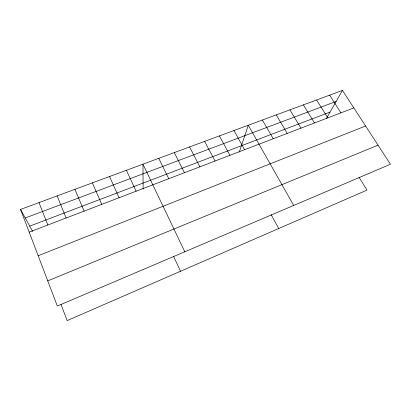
<?xml version="1.0" encoding="UTF-8"?>
<svg xmlns="http://www.w3.org/2000/svg" width="411" height="411" viewBox="0 0 411 411"><rect width="100%" height="100%" fill="white"/><g stroke="black" fill="none" stroke-linecap="round" stroke-linejoin="round"><path stroke-width="0.62" d="M239.336 152.039L248.29 125.232L293.701 205.443M326.324 118.584L342.481 90.41L390.45 164.266L57.329 306.041L20.55 209.425L342.481 90.41M47.743 280.862L378.043 145.165M38.182 255.745L365.605 126.007M29.191 232.133L353.845 107.903M29.726 226.117L330.059 112.069M25.246 217.969L336.162 101.43M329.643 95.157L340.925 112.845M316.604 99.976L327.803 117.865M358.937 177.131L367.013 190.108L67.163 320.59L60.992 304.494M303.364 104.872L314.482 122.966M289.919 109.84L300.944 128.145M276.259 114.89L287.191 133.405M262.388 120.017L273.223 138.754M233.972 130.523L244.591 149.707M20.55 209.425L32.628 231.403M271.06 214.506L278.735 228.526M219.417 135.907L229.929 155.317M204.627 141.374L215.015 161.025M189.589 146.933L199.859 166.825M174.305 152.584L184.441 172.723M158.764 158.327L168.767 178.723M184.806 251.789L142.956 164.174L143.115 189.096M173.54 256.3L180.552 271.25M126.393 170.298L136.103 191.218M109.537 176.53L119.087 197.732M92.372 182.874L101.758 204.359M74.905 189.332L84.116 211.115M57.114 195.908L66.145 217.989M38.999 202.608L47.84 224.992"/></g></svg>
